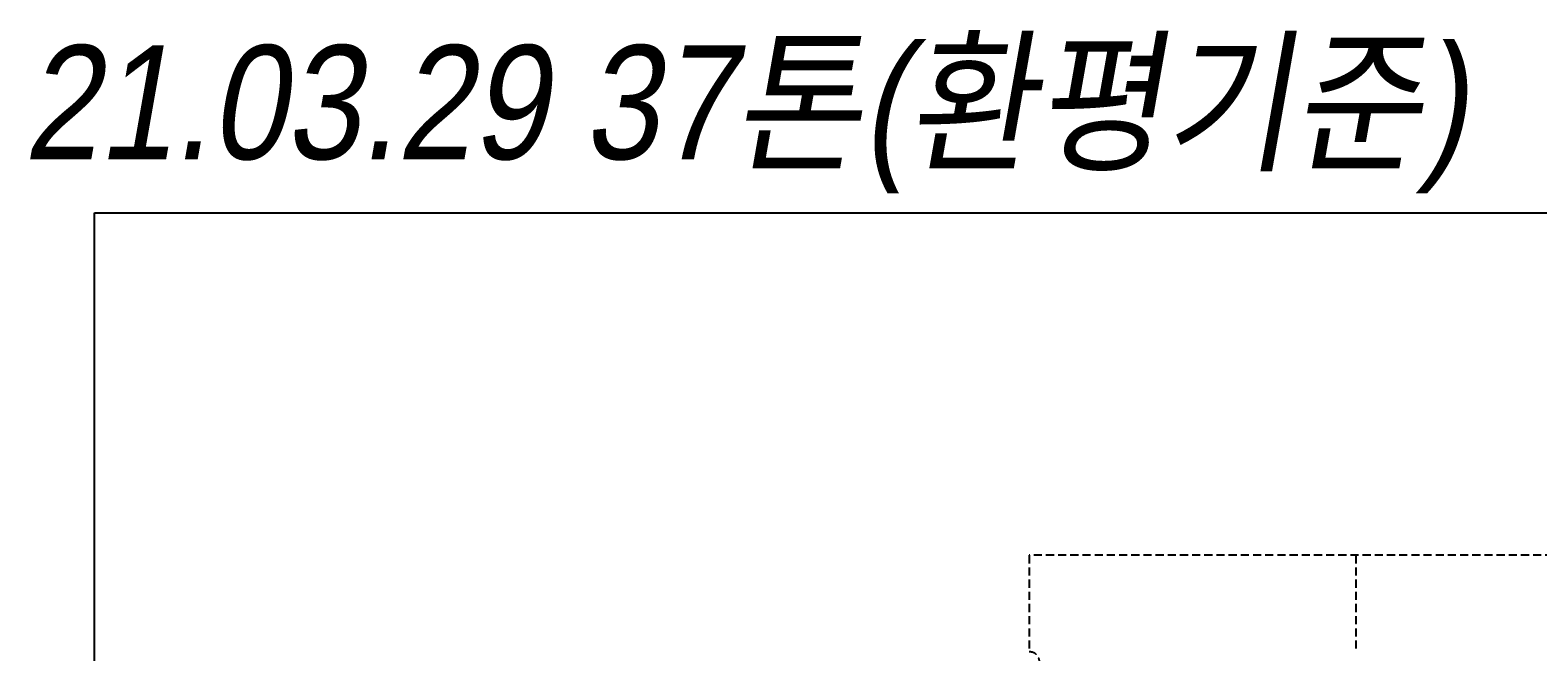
# Model space of a CAD drawing. Extents: x -446 to 204872, y -474580 to 19085.
# Drawn here: x -446 to 9999, y 14777 to 19085 of the extents above; entities that cross this region are included whole.
import ezdxf
from ezdxf.enums import TextEntityAlignment as Align

# ---------------------------------------------------------------- set-up
doc = ezdxf.new("R2010")
doc.units = 0
doc.header["$LTSCALE"] = 750
doc.header["$MEASUREMENT"] = 0
doc.linetypes.add('HIDDEN', pattern=[0.375, 0.25, -0.125])
doc.layers.get('0').update_dxf_attribs({"linetype": 'CONTINUOUS'})
doc.layers.get('DEFPOINTS').update_dxf_attribs({"linetype": 'CONTINUOUS'})
doc.styles.add('송현도면폼(2020)$0$기문-1', font='')
doc.styles.get('송현도면폼(2020)$0$기문-1').set_extended_font_data('Dotum')

msp = doc.modelspace()

# ---------------------------------------------------------------- linework, layer by layer
at = {"color": 1, "linetype": 'HIDDEN', "ltscale": 0.3}
for p, q in [((6476, 15446), (6476, 14776.9)), ((20485.4, 15446), (6476, 15446)), ((8738.2, 15446), (8738.2, 14776.9))]:
    msp.add_line(p, q, dxfattribs=at)
msp.add_arc((6477.3, 14707.3), 69.7, 268.92418, 91.07582, dxfattribs=at)
at = {"layer": 'DEFPOINTS', "color": 151}
msp.add_lwpolyline([(0, 17820), (25200, 17820), (25200, 0), (0, 0)], close=True, dxfattribs=at)

# ---------------------------------------------------------------- texts
at = {"color": 7, "style": '송현도면폼(2020)$0$기문-1', "oblique": 10, "width": 0.9}
msp.add_text('21.03.29 37톤(환평기준)', height=789.75, dxfattribs=at).set_placement((4502.9, 18585.6), align=Align.MIDDLE_CENTER)

doc.saveas('drawing.dxf')
